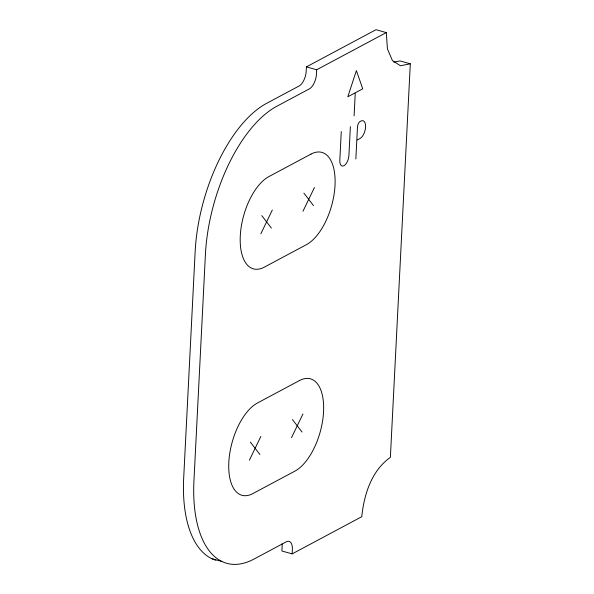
<?xml version="1.0" encoding="UTF-8"?>
<svg xmlns="http://www.w3.org/2000/svg" width="594" height="594" viewBox="0 0 594 594"><rect width="100%" height="100%" fill="white"/><g stroke="black" fill="none" stroke-linecap="round" stroke-linejoin="round"><path stroke-width="0.89" d="M282.039 543.881A12.199 5.94 -74.3 0 1 282.12 546.695L281.898 550.994L292.159 553.883L361.768 516.706C364.063 494.616 371.428 470.715 390.377 457.365L410.313 63.818L400.423 65.748L392.382 60.491L387.422 48.849L386.293 32.588L376.032 29.7L306.422 66.877L306.207 71.183A12.199 5.94 -74.3 0 1 299.057 86.019L266.684 103.304A122.008 59.4 -74.3 0 0 195.151 251.663L183.687 478.096A122.008 59.4 -74.3 0 0 215.874 560.246M292.159 553.883L292.374 549.584A12.199 5.94 -74.3 0 0 286.375 541.773L254.002 559.065A122.008 59.4 -74.3 0 1 193.941 480.984L205.413 254.551A122.008 59.4 -74.3 0 1 276.945 106.192L309.311 88.9A12.199 5.94 -74.3 0 0 316.468 74.064L316.684 69.765L386.293 32.588M341.275 131.534L339.813 160.328A8.442 4.106 -74.3 0 0 343.971 165.726A8.442 4.106 -74.3 0 0 348.916 155.465L350.378 126.678M354.098 115.875L355.264 92.805L362.719 88.825L356.393 70.589L347.809 96.785L354.737 93.087M355.851 158.999L357.477 127.012A4.574 2.228 -74.3 0 1 360.157 121.451L360.929 121.042A9.407 4.581 -74.3 0 1 365.562 127.057A9.407 4.581 -74.3 0 1 360.046 138.499L357.328 139.946M260.877 233.739L272.327 210.001M302.985 211.249L314.434 187.511M249.406 460.172L260.855 436.434M291.513 437.681L302.962 413.944M393.763 62.162L400.059 60.93L410.313 63.818M306.422 66.877L316.684 69.765M211.613 558.575L221.874 561.464M303.905 193.132L313.513 205.628M261.798 215.622L271.406 228.118M292.434 419.572L302.042 432.061M250.326 442.062L259.934 454.551M311.004 154.091L268.896 176.581A48.805 23.76 -74.3 0 0 240.28 235.922A48.805 23.76 -74.3 0 0 264.308 267.159L306.415 244.669A48.805 23.76 -74.3 0 0 335.023 185.321A48.805 23.76 -74.3 0 0 311.004 154.091M299.532 380.531L257.425 403.014A48.805 23.76 -74.3 0 0 228.816 462.362A48.805 23.76 -74.3 0 0 252.836 493.592L294.943 471.101A48.805 23.76 -74.3 0 0 323.559 411.761A48.805 23.76 -74.3 0 0 299.532 380.531"/></g></svg>
